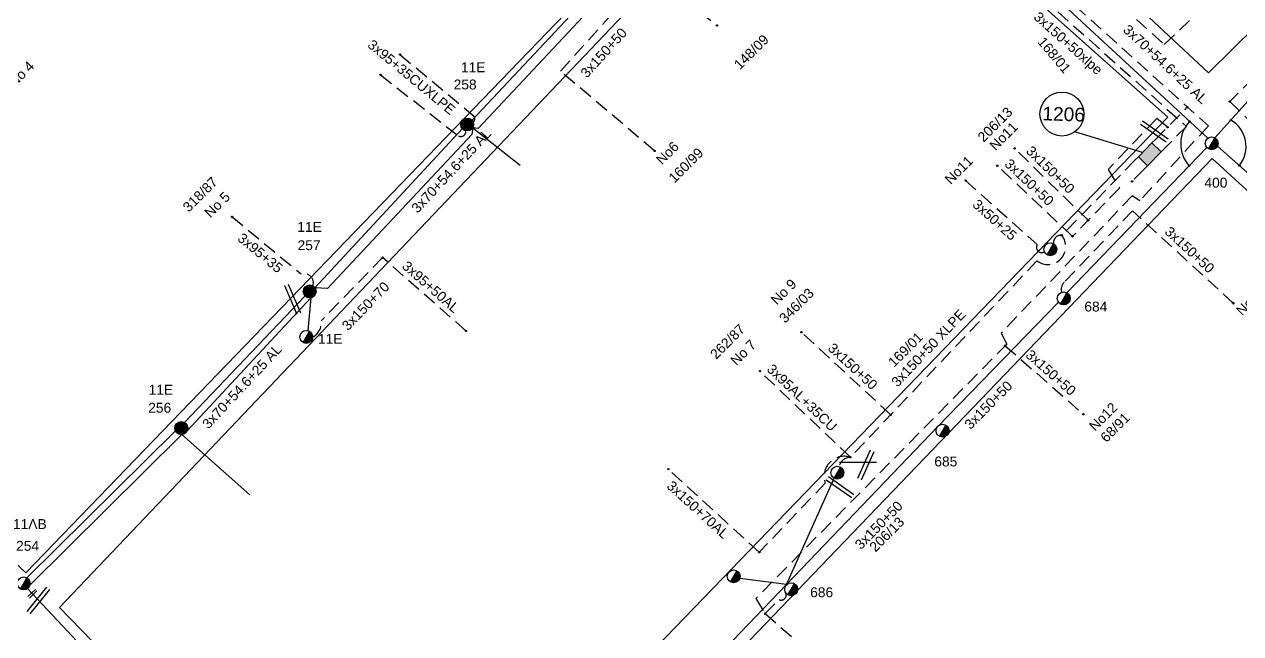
# Model space of a CAD drawing. Header units: millimetres. Extents: x 855 to 3091, y 750 to 2767.
# Drawn here: x 1065.1 to 1287.1, y 1040.2 to 1151.4 of the extents above; entities that cross this region are included whole.
import ezdxf
from ezdxf.enums import TextEntityAlignment as Align

# ---------------------------------------------------------------- set-up
doc = ezdxf.new("R2010")
doc.units = ezdxf.units.MM
doc.linetypes.add('DASHED', pattern=[19.05, 12.7, -6.35])
for name, color, linetype, lineweight in [('3x150+50', 7, 'Continuous', 30), ('3x150+50 XLPE', 7, 'SYN_LINE', 30), ('3x150+70', 7, 'Continuous', 30), ('3x150+70AL', 7, 'DASHED', 30), ('3x50+25', 7, 'Continuous', 30), ('3X50+35', 7, 'Continuous', 30), ('3x70+54.6+25 AL', 7, 'SYN_LINE', 30), ('3x95+35', 7, 'Continuous', 30), ('3x95+35CUXLPE', 7, 'Continuous', 30), ('3x95+50AL', 7, 'Continuous', 30), ('3x95AL+35CU', 7, 'Continuous', 30), ('4x50+16AL', 7, 'Continuous', 30), ('Υπόβαθρο ΔΕΗ', 7, 'Continuous', 30)]:
    doc.layers.add(name, color=color, linetype=linetype, lineweight=lineweight)
for name, color, linetype in [('Link Box 4 Διευθύνσεων', 7, 'Continuous'), ('TEXT ΚΑΛΩΔΙΩΝ', 7, 'Continuous'), ('Άγνωστα', 7, 'Continuous'), ('Μηχανική τομή', 7, 'Continuous'), ('Στύλος Ξύλινος', 7, 'Continuous'), ('Στύλος Ξύλινος @ 1', 7, 'Continuous'), ('Στύλος ΦΜ', 7, 'Continuous'), ('Στύλος ΦΜ @ 1', 7, 'Continuous'), ('Συνδέσεις', 7, 'Continuous'), ('Τομή', 7, 'Continuous')]:
    doc.layers.add(name, color=color, linetype=linetype)
doc.styles.add('arial', font='arial.ttf')
doc.styles.get("Standard").update_dxf_attribs({"font": 'arial.ttf'})
doc.linetypes.add('SYN_LINE', pattern='A,0.5,-0.0001,["/\\/\\/\\/",Standard,S=0.1,R=0,X=0,Y=-0.05],-0.25', length=0.7501)

# ---------------------------------------------------------------- blocks, each defined once
blk = doc.blocks.new('ΥΠΑΡΧΩΝ ΤΣΙΜΕΝΤΕΝΙΟΣ ΣΤΥΛΟΣ')
at = {"layer": 'Στύλος ΦΜ'}
blk.add_hatch(color=7, dxfattribs=at).paths.add_polyline_path([(-1.29, -2.28, 0.574793), (2.62, 0, 0.268822), (1.3, 2.27)])
at = {"layer": 'Στύλος ΦΜ', "color": 7}
blk.add_line((-1.29, -2.28), (1.3, 2.27), dxfattribs=at)
blk.add_circle((0, 0), 2.62, dxfattribs=at)
at = {"layer": 'Στύλος ΦΜ', "flags": 4}
for tag, p in [('ΑΡΙΘΜΟΣ', (-4.68, 8.05)), ('ΤΥΠΟΣ', (-4.91, 3.03))]:
    blk.add_attdef(tag, p, '', height=4, dxfattribs=at)
blk = doc.blocks.new('ΥΠΑΡΧΩΝ ΞΥΛΙΝΟΣ ΣΤΥΛΟΣ')
at = {"layer": 'Στύλος Ξύλινος'}
h = blk.add_hatch(color=7, dxfattribs=at)
h.paths.add_polyline_path([(-2.62, 0, 0.270008), (-1.29, -2.28), (1.3, 2.27, 0.576266)])
h.paths.add_polyline_path([(-1.29, -2.28, 0.574793), (2.62, 0, 0.268822), (1.3, 2.27)])
at = {"layer": 'Στύλος Ξύλινος', "color": 7}
blk.add_line((-1.29, -2.28), (1.3, 2.27), dxfattribs=at)
blk.add_circle((0, 0), 2.62, dxfattribs=at)
at = {"layer": 'Στύλος Ξύλινος', "flags": 4}
for tag, p in [('ΑΡΙΘΜΟΣ', (-4.91, 8.6)), ('ΤΥΠΟΣ', (-4.85, 3.39))]:
    blk.add_attdef(tag, p, '', height=4, dxfattribs=at)
blk = doc.blocks.new('LINK BOX 4 ΑΝΑΧΩΡΗΣΕΩΝ')
at = {"layer": 'Link Box 4 Διευθύνσεων', "ltscale": 40}
blk.add_hatch(color=256, dxfattribs=at).paths.add_polyline_path([(-3.54, 0), (-3.54, -4.67), (3.54, -4.67), (3.54, 0)])
for p, q in [((-3.54, 0), (-5.33, 0)), ((5.33, 0), (3.54, 0)), ((-3.54, -4.67), (-5.33, -4.67)), ((5.33, -4.67), (3.54, -4.67))]:
    blk.add_line(p, q, dxfattribs=at)
blk.add_lwpolyline([(-3.54, -4.67), (-3.54, 0), (3.54, 0), (3.54, -4.67)], close=True, dxfattribs=at)
blk = doc.blocks.new('ΜΗΧΑΝΙΚΗ ΤΟΜΗ')
at = {"layer": 'Μηχανική τομή', "ltscale": 40}
for p, q in [((-1.89, 0.78), (5.69, 0.78)), ((-1.89, -0.77), (5.69, -0.77))]:
    blk.add_line(p, q, dxfattribs=at)
blk = doc.blocks.new('ΤΟΜΗ')
at = {"layer": 'Τομή', "ltscale": 40}
for p, q in [((-5.68, 0), (17.06, 0)), ((-5.68, -2.77), (17.06, -2.77))]:
    blk.add_line(p, q, dxfattribs=at)
blk = doc.blocks.new('_ΣΥΝΔΕΣΗ')
at = {"layer": 'Συνδέσεις', "linetype": 'SYN_LINE', "ltscale": 40}
blk.add_hatch(color=256, dxfattribs=at).paths.add_polyline_path([(0.5, -0.01, 1), (-0.5, -0.01, 1)])
at = {"layer": 'Συνδέσεις'}
blk.add_circle((0, -0.01), 0.5, dxfattribs=at)

msp = doc.modelspace()

# ---------------------------------------------------------------- linework, layer by layer
at = {"layer": '3x150+50', "color": 2, "linetype": 'DASHED', "lineweight": -3, "ltscale": 0.2}
for points in [[(1203.67, 1190.68, 0.218904), (1211.07, 1191.66), (1241.61, 1164.44, 0.454454), (1245.19, 1161.25), (1277.17, 1132.75), (1273.18, 1128.72)], [(1267.78, 1126.57), (1254.44, 1112.88, 0.491023), (1252.93, 1111.36, -0.727492)]]:
    msp.add_lwpolyline(points, format="xyb", dxfattribs=at)
at = {"layer": '3x150+50', "color": 6, "linetype": 'DASHED', "lineweight": -3, "ltscale": 0.2}
for points in [[(1173.62, 1154.66, -0.542815), (1177.85, 1159.12), (1179.65, 1160.92), (1191.5, 1151.15)], [(1180.13, 1128.26), (1162.94, 1142.84), (1173.62, 1154.66, -0.263326), (1175.21, 1157.6, 23.193159)]]:
    msp.add_lwpolyline(points, format="xyb", dxfattribs=at)
at = {"layer": '3x150+50', "color": 1, "linetype": 'DASHED', "lineweight": -3, "ltscale": 0.2}
msp.add_lwpolyline([(1298.9, 1149, 0.357951), (1297.47, 1149.51), (1285.07, 1137.27)], format="xyb", dxfattribs=at)
at = {"layer": '3x150+50', "color": 133, "linetype": 'DASHED', "lineweight": -3, "ltscale": 0.2}
for points in [[(1273.73, 1132.59), (1271.75, 1134.17), (1262.89, 1124.91), (1264.94, 1121.5), (1256.39, 1112.68)], [(1259.23, 1115.61), (1245.82, 1128.74)], [(1256.39, 1112.68), (1242.66, 1125.58)], [(1244.42, 1093.04), (1198.6, 1046.62), (1200.31, 1043.86)], [(1244.13, 1092.74), (1258.39, 1080.22)], [(1200.31, 1043.86), (1215.44, 1030.75)]]:
    msp.add_lwpolyline(points, dxfattribs=at)
at = {"layer": '3x150+50', "color": 2, "linetype": 'DASHED', "lineweight": -3, "ltscale": 0.2}
for points in [[(1269.44, 1124.93), (1267.26, 1122.72)], [(1223.22, 1080.13), (1206.93, 1095.19)]]:
    msp.add_lwpolyline(points, dxfattribs=at)
at = {"layer": '3x150+50', "color": 85, "linetype": 'DASHED', "lineweight": -3, "ltscale": 0.2}
msp.add_lwpolyline([(1285.77, 1100.46), (1267.33, 1117.35), (1254.86, 1104.29, 0.258639), (1254.39, 1102.48, 62.517556)], format="xyb", dxfattribs=at)
at = {"layer": '3x150+50', "color": 133, "linetype": 'DASHED', "lineweight": -3, "ltscale": 0.2}
msp.add_lwpolyline([(1200.31, 1043.86), (1202.85, 1046.42, 0.755785), (1204, 1047.77, -0.507194)], format="xyb", dxfattribs=at)
at = {"layer": '3x150+50 XLPE', "color": 133, "linetype": 'DASHED', "lineweight": -3, "ltscale": 0.2}
for points in [[(1206.27, 1202.73), (1207.2, 1203.77), (1214.65, 1197.61), (1213.47, 1195.8), (1240.64, 1171.42), (1239.92, 1170.01), (1281.19, 1132.83), (1268.65, 1119.15), (1267.3, 1120.07), (1243.35, 1095.03), (1244.42, 1093.04)], [(1271.52, 1130.36), (1277.32, 1136.23)]]:
    msp.add_lwpolyline(points, dxfattribs=at)
at = {"layer": '3x150+50 XLPE', "color": 2, "linetype": 'DASHED', "lineweight": -3, "ltscale": 0.2}
for points in [[(1254.44, 1112.88, -0.883569), (1249.91, 1108.23), (1215.86, 1072.39, 0.62533), (1211.29, 1067.67), (1199.22, 1055.07)], [(1215.86, 1072.39, 0.334371), (1213.79, 1070.71, 3.386591)]]:
    msp.add_lwpolyline(points, format="xyb", dxfattribs=at)
at = {"layer": '3x150+70', "color": 6, "linetype": 'DASHED', "lineweight": -3, "ltscale": 0.2}
msp.add_lwpolyline([(1130.5, 1108.8), (1119.31, 1097.25, -0.312155), (1117.77, 1094.33)], format="xyb", dxfattribs=at)
at = {"layer": '3x150+70AL', "color": 2, "linetype": 'DASHED', "lineweight": -3, "ltscale": 0.2}
msp.add_lwpolyline([(1199.22, 1055.07), (1182.63, 1070.21)], dxfattribs=at)
at = {"layer": '3x50+25', "color": 2, "linetype": 'DASHED', "lineweight": -3, "ltscale": 0.2}
msp.add_lwpolyline([(1236.89, 1122.88), (1249.93, 1111.19, 0.776691), (1251.26, 1109.87, -156.953245)], format="xyb", dxfattribs=at)
at = {"layer": '3X50+35', "color": 1, "linetype": 'DASHED', "lineweight": -3, "ltscale": 0.2}
msp.add_lwpolyline([(1285.07, 1137.27), (1310.47, 1112.67), (1323.85, 1126.72)], dxfattribs=at)
at = {"layer": '3x70+54.6+25 AL', "color": 1, "linetype": 'SYN_LINE', "lineweight": -3, "ltscale": 15}
msp.add_lwpolyline([(1282.37, 1130.67), (1298.9, 1149), (1317.31, 1167.53), (1351.29, 1200.3)], dxfattribs=at)
at = {"layer": '3x70+54.6+25 AL', "color": 85, "linetype": 'SYN_LINE', "lineweight": -3, "ltscale": 15}
for points in [[(1209.04, 1195.95), (1244.55, 1164.38), (1281.06, 1130.58)], [(1280.9, 1128.87), (1255.37, 1102.39)], [(1253.83, 1100.68), (1231.79, 1078.01), (1204.23, 1049.17), (1179.07, 1022.98), (1157.01, 1000.73), (1136.14, 977.68)], [(1204.23, 1049.17), (1212.9, 1068.55)]]:
    msp.add_lwpolyline(points, dxfattribs=at)
at = {"layer": '3x70+54.6+25 AL', "color": 151, "linetype": 'SYN_LINE', "lineweight": -3, "ltscale": 15}
msp.add_lwpolyline([(1199.39, 1188.58), (1199.82, 1187.19), (1175.61, 1162.13), (1174.28, 1161.36), (1173.51, 1159.69), (1147.97, 1132.39), (1146.95, 1132.48), (1146.76, 1131.27), (1120.47, 1103.2), (1118.17, 1103.32)], dxfattribs=at)
at = {"layer": '3x70+54.6+25 AL', "color": 6, "linetype": 'SYN_LINE', "lineweight": -3, "ltscale": 15}
for points in [[(1172.27, 1160.98), (1146.83, 1133.86)], [(1145.05, 1132.32), (1118.17, 1103.32)], [(1117.44, 1101.49), (1116.88, 1095.49)]]:
    msp.add_lwpolyline(points, dxfattribs=at)
at = {"layer": '3x70+54.6+25 AL', "color": 151, "linetype": 'SYN_LINE', "lineweight": -3, "ltscale": 10}
msp.add_lwpolyline([(1146.95, 1132.48), (1155.6, 1125.7)], dxfattribs=at)
at = {"layer": '3x70+54.6+25 AL', "color": 133, "linetype": 'SYN_LINE', "lineweight": -3, "ltscale": 15}
for points in [[(1116.37, 1101.81), (1094.36, 1078.73)], [(1094.84, 1077.2), (1117.44, 1101.49)], [(1092.7, 1077.22), (1065.61, 1050.4)], [(1066.16, 1049.06), (1093.87, 1076.54)], [(1093.87, 1076.54), (1106.29, 1065.53)]]:
    msp.add_lwpolyline(points, dxfattribs=at)
at = {"layer": '3x70+54.6+25 AL', "color": 85, "linetype": 'SYN_LINE', "lineweight": -3, "ltscale": 10}
msp.add_lwpolyline([(1204.23, 1049.17), (1195.67, 1050.28)], dxfattribs=at)
at = {"layer": '3x70+54.6+25 AL', "color": 2, "linetype": 'SYN_LINE', "lineweight": -3, "ltscale": 15}
msp.add_lwpolyline([(1112.49, 1000.09), (1087.55, 1025.18), (1065.71, 1048.43)], dxfattribs=at)
at = {"layer": '3x95+35', "color": 85, "linetype": 'DASHED', "lineweight": -3, "ltscale": 0.2}
msp.add_lwpolyline([(1260.95, 1159.19, 0.860458), (1265.25, 1154.78), (1273.14, 1147.7), (1285.23, 1159.08)], format="xyb", dxfattribs=at)
at = {"layer": '3x95+35', "color": 6, "linetype": 'DASHED', "lineweight": -3, "ltscale": 0.2}
msp.add_lwpolyline([(1103.04, 1116.27), (1115.64, 1105.82, -0.616973), (1117.79, 1103.67, 11.293791)], format="xyb", dxfattribs=at)
at = {"layer": '3x95+35CUXLPE', "color": 151, "linetype": 'DASHED', "lineweight": -3, "ltscale": 0.2}
for points in [[(1133.67, 1145.83), (1147, 1134.78, -0.442833), (1147.06, 1133.46, 2.426399)], [(1130.13, 1142.14), (1144.37, 1131, 0.601983), (1145.7, 1131.93, 41.434094)]]:
    msp.add_lwpolyline(points, format="xyb", dxfattribs=at)
at = {"layer": '3x95+50AL', "color": 6, "linetype": 'DASHED', "lineweight": -3, "ltscale": 0.2}
msp.add_lwpolyline([(1145.72, 1095.45), (1130.5, 1108.8)], dxfattribs=at)
at = {"layer": '3x95AL+35CU', "color": 2, "linetype": 'DASHED', "lineweight": -3, "ltscale": 0.2}
msp.add_lwpolyline([(1215.86, 1072.39), (1199.35, 1088.1)], dxfattribs=at)
at = {"layer": '4x50+16AL', "color": 1, "linetype": 'Continuous', "lineweight": -3, "ltscale": 0.2}
msp.add_lwpolyline([(1344.98, 1071.77), (1326.31, 1089.6), (1305.85, 1108.76), (1282.84, 1129.14)], dxfattribs=at)
at = {"layer": 'Τομή', "lineweight": -3}
msp.add_lwpolyline([(1213.86, 1071.47), (1220.64, 1071.47)], dxfattribs=at)
at = {"layer": 'Υπόβαθρο ΔΕΗ', "lineweight": -3}
for points in [[(1281.22, 1142.52), (1219.57, 1200.03), (1341.76, 1326.31), (1407.15, 1266.71)], [(1205.51, 1196.48), (1143.77, 1253.34), (1006.17, 1107.25), (1065.4, 1051.33)], [(1210.4, 1190.92), (1273.79, 1134.42), (1129.64, 985.13), (1071.53, 1044.99)], [(1281.89, 1126.88), (1343.62, 1070.58), (1192.22, 920.52), (1137.64, 976.69)]]:
    msp.add_lwpolyline(points, close=True, dxfattribs=at)
msp.add_lwpolyline([(1269.16, 1127.96), (1256.81, 1131.75)], dxfattribs=at)
msp.add_circle((1254.46, 1134.99), 4, dxfattribs=at)
for centre, radius, start, end in [((1282.11, 1129.54), 5.98, 136.7299, 222.1071), ((1282.48, 1129.07), 5.58, 321.4423, 59.8551)]:
    msp.add_arc(centre, radius, start, end, dxfattribs=at)

# ---------------------------------------------------------------- block references
at = {"layer": 'Link Box 4 Διευθύνσεων', "lineweight": -3, "xscale": 0.4999999999999999, "yscale": 0.4999999999999999, "zscale": 0.4999999999999999, "rotation": 45.35850954141455}
msp.add_blockref('LINK BOX 4 ΑΝΑΧΩΡΗΣΕΩΝ', (1269.65, 1128.46), dxfattribs=at)
at = {"layer": 'Μηχανική τομή', "lineweight": -3, "xscale": 0.25, "yscale": 0.25, "zscale": 0.25, "rotation": 43.41164880186718}
msp.add_blockref('ΜΗΧΑΝΙΚΗ ΤΟΜΗ', (1066.28, 1047.16), dxfattribs=at)
at = {"layer": 'Στύλος Ξύλινος @ 1', "lineweight": -3, "ltscale": 40}
ref = msp.add_blockref('ΥΠΑΡΧΩΝ ΞΥΛΙΝΟΣ ΣΤΥΛΟΣ', (1145.94, 1133.09), dxfattribs=dict(at, xscale=0.4499999999998181, yscale=0.4499999999998181, zscale=0.4499999999998181))
ref.add_attrib('ΤΥΠΟΣ', '11E', (1144.79, 1142.62), dxfattribs={"layer": 'Στύλος Ξύλινος', "height": 1.8, "flags": 4})
ref.add_attrib('ΑΡΙΘΜΟΣ', '258', (1143.47, 1139.49), dxfattribs={"layer": 'Στύλος Ξύλινος', "height": 1.8, "flags": 4})
ref = msp.add_blockref('ΥΠΑΡΧΩΝ ΞΥΛΙΝΟΣ ΣΤΥΛΟΣ', (1117.2, 1102.64), dxfattribs=dict(at, xscale=0.4499999999998181, yscale=0.4499999999998181, zscale=0.4499999999998181))
ref.add_attrib('ΤΥΠΟΣ', '11E', (1114.94, 1113.51), dxfattribs={"layer": 'Στύλος Ξύλινος', "height": 1.8, "flags": 4})
ref.add_attrib('ΑΡΙΘΜΟΣ', '257', (1114.99, 1110.17), dxfattribs={"layer": 'Στύλος Ξύλινος', "height": 1.8, "flags": 4})
ref = msp.add_blockref('ΥΠΑΡΧΩΝ ΞΥΛΙΝΟΣ ΣΤΥΛΟΣ', (1093.77, 1077.71), dxfattribs=dict(at, xscale=0.4499999999998181, yscale=0.4499999999998181, zscale=0.4499999999998181))
ref.add_attrib('ΤΥΠΟΣ', '11E', (1087.8, 1083.81), dxfattribs={"layer": 'Στύλος Ξύλινος', "height": 1.8, "flags": 4})
ref.add_attrib('ΑΡΙΘΜΟΣ', '256', (1087.74, 1080.52), dxfattribs={"layer": 'Στύλος Ξύλινος', "height": 1.8, "flags": 4})
at = {"layer": 'Στύλος ΦΜ @ 1', "lineweight": -3, "ltscale": 40}
ref = msp.add_blockref('ΥΠΑΡΧΩΝ ΤΣΙΜΕΝΤΕΝΙΟΣ ΣΤΥΛΟΣ', (1281.78, 1129.65), dxfattribs=dict(at, xscale=0.4499999999998184, yscale=0.4499999999998184, zscale=0.4499999999998184))
ref.add_attrib('ΤΥΠΟΣ', '400', (1280.46, 1121.58), dxfattribs={"layer": 'Στύλος ΦΜ', "height": 1.8, "rotation": 360, "flags": 4})
at = {"layer": 'Στύλος ΦΜ @ 1', "lineweight": -3, "ltscale": 40, "xscale": 0.4499999999998183, "yscale": 0.4499999999998183, "zscale": 0.4499999999998183}
for p in [(1252.34, 1110.34), (1213.48, 1069.58), (1194.56, 1050.67)]:
    msp.add_blockref('ΥΠΑΡΧΩΝ ΤΣΙΜΕΝΤΕΝΙΟΣ ΣΤΥΛΟΣ', p, dxfattribs=at)
at = {"layer": 'Στύλος ΦΜ @ 1', "lineweight": -3, "ltscale": 40}
ref = msp.add_blockref('ΥΠΑΡΧΩΝ ΤΣΙΜΕΝΤΕΝΙΟΣ ΣΤΥΛΟΣ', (1254.79, 1101.37), dxfattribs=dict(at, xscale=0.4499999999998183, yscale=0.4499999999998183, zscale=0.4499999999998183))
ref.add_attrib('ΤΥΠΟΣ', '684', (1258.56, 1098.98), dxfattribs={"layer": 'Στύλος ΦΜ', "height": 1.8, "rotation": 360, "flags": 4})
ref = msp.add_blockref('ΥΠΑΡΧΩΝ ΤΣΙΜΕΝΤΕΝΙΟΣ ΣΤΥΛΟΣ', (1116.59, 1094.35), dxfattribs=dict(at, xscale=0.4499999999998187, yscale=0.4499999999998187, zscale=0.4499999999998187))
ref.add_attrib('ΤΥΠΟΣ', '11E', (1118.72, 1093.09), dxfattribs={"layer": 'Στύλος ΦΜ', "height": 1.8, "rotation": 360, "flags": 4})
ref = msp.add_blockref('ΥΠΑΡΧΩΝ ΤΣΙΜΕΝΤΕΝΙΟΣ ΣΤΥΛΟΣ', (1232.68, 1077.24), dxfattribs=dict(at, xscale=0.4499999999998183, yscale=0.4499999999998183, zscale=0.4499999999998183))
ref.add_attrib('ΤΥΠΟΣ', '685', (1231.18, 1070.72), dxfattribs={"layer": 'Στύλος ΦΜ', "height": 1.8, "rotation": 360, "flags": 4})
ref = msp.add_blockref('ΥΠΑΡΧΩΝ ΤΣΙΜΕΝΤΕΝΙΟΣ ΣΤΥΛΟΣ', (1065.02, 1049.38), dxfattribs=dict(at, xscale=0.4499999999998187, yscale=0.4499999999998187, zscale=0.4499999999998187))
ref.add_attrib('ΤΥΠΟΣ', '11ΛΒ', (1063.06, 1059.31), dxfattribs={"layer": 'Στύλος ΦΜ', "height": 1.8, "rotation": 360, "flags": 4})
ref.add_attrib('ΑΡΙΘΜΟΣ', '254', (1063.63, 1055.33), dxfattribs={"layer": 'Στύλος ΦΜ', "height": 1.8, "rotation": 360, "flags": 4})
ref = msp.add_blockref('ΥΠΑΡΧΩΝ ΤΣΙΜΕΝΤΕΝΙΟΣ ΣΤΥΛΟΣ', (1205.05, 1048.31), dxfattribs=dict(at, xscale=0.4499999999998183, yscale=0.4499999999998183, zscale=0.4499999999998183))
ref.add_attrib('ΤΥΠΟΣ', '686', (1208.52, 1046.86), dxfattribs={"layer": 'Στύλος ΦΜ', "height": 1.8, "rotation": 360, "flags": 4})
at = {"layer": 'Συνδέσεις', "lineweight": -3, "xscale": 0.25, "yscale": 0.25, "zscale": 0.25}
for p in [(1191.5, 1151.16), (1133.67, 1145.84), (1130.13, 1142.14), (1277.33, 1136.23), (1285.07, 1137.28), (1273.73, 1132.6), (1277.76, 1133.63), (1285.28, 1133.9), (1180.13, 1128.27), (1245.83, 1128.74), (1242.67, 1125.58), (1277.68, 1125.53), (1286.84, 1125.6), (1236.89, 1122.88), (1267.26, 1122.72), (1103.04, 1116.27), (1259.23, 1115.61), (1254.44, 1112.88), (1256.39, 1112.69), (1130.5, 1108.8), (1285.68, 1100.55), (1285.77, 1100.47), (1145.72, 1095.45), (1206.93, 1095.19), (1244.13, 1092.75), (1244.13, 1092.75), (1244.13, 1092.75), (1199.35, 1088.1), (1223.22, 1080.14), (1258.39, 1080.23), (1258.39, 1080.23), (1215.86, 1072.39), (1182.63, 1070.22), (1199.23, 1055.07), (1200.31, 1043.86)]:
    msp.add_blockref('_ΣΥΝΔΕΣΗ', p, dxfattribs=at)
at = {"layer": 'Τομή', "lineweight": -3}
for p, xscale, yscale, zscale, rotation in [((1272.29, 1130.68), 0.2499999999999999, 0.2499999999999999, 0.2499999999999999, 145.1725379253222), ((1114.38, 1099.72), 0.2499999999999871, 0.2499999999999871, 0.2499999999999871, 113.516405776912), ((1217.82, 1069.85), 0.2499999999999871, 0.2499999999999871, 0.2499999999999871, 65.92825613115536), ((1214.95, 1065.8), 0.2499999999999999, 0.2499999999999999, 0.2499999999999999, 145.1725379253222), ((1068.82, 1047.14), 0.2499999999999999, 0.2499999999999999, 0.2499999999999999, 230.9609594699491)]:
    msp.add_blockref('ΤΟΜΗ', p, dxfattribs=dict(at, xscale=xscale, yscale=yscale, zscale=zscale, rotation=rotation))

# ---------------------------------------------------------------- texts
at = {"layer": 'TEXT ΚΑΛΩΔΙΩΝ', "linetype": 'Continuous', "lineweight": -3, "ltscale": 0.2}
for s, rotation, p in [('3x150+50xlpe', 318.2906, (1255.62, 1147.92)), ('3x150+50', 47.8912, (1170.85, 1146.18)), ('3x70+54.6+25 AL', 317.208, (1273.36, 1144.09)), ('3x95+35CUXLPE', 320.3378, (1135.8, 1141.73)), ('3x70+54.6+25 AL', 46.8761, (1143.03, 1124.66)), ('3x150+50', 315.5859, (1252.36, 1124.85)), ('3x150+50', 316.7878, (1248.51, 1122.56)), ('3x50+25', 318.1161, (1242.21, 1115.7)), ('3x150+50', 317.5131, (1277.77, 1110.24)), ('3x95+35', 320.3511, (1108.19, 1109.66)), ('3x95+50AL', 318.7404, (1139.3, 1103.48)), ('3x150+70', 45.9067, (1127.4, 1099.97)), ('3x150+50 XLPE', 46.465, (1230.1, 1092.32)), ('3x70+54.6+25 AL', 47.0578, (1104.84, 1085.31)), ('3x150+50', 317.2595, (1216.29, 1088.98)), ('3x150+50', 318.7101, (1252.45, 1087.84)), ('3x95AL+35CU', 316.4296, (1207.04, 1083.26)), ('3x150+50', 45.3636, (1241.04, 1081.92)), ('3x150+70AL', 317.6194, (1188.05, 1062.83)), ('3x150+50', 45.3636, (1221.03, 1060.01))]:
    msp.add_text(s, height=1.8, rotation=rotation, dxfattribs=at).set_placement(p, align=Align.MIDDLE_CENTER)
at = {"layer": 'Άγνωστα', "lineweight": -3, "ltscale": 40, "char_height": 1.8, "width": 12.7137, "attachment_point": 1, "style": 'arial'}
for s, insert, rotation in [('148/09', (1194.42, 1144.24), 44.9821), ('168/01', (1251.27, 1149.27), 310.1682), ('No 4', (1062.07, 1141.08), 44.9821), ('206/13', (1238.9, 1131.02), 44.9821), ('No11', (1241.05, 1129.48), 44.9821), ('No6', (1180.2, 1126.9), 44.9821), ('160/99', (1182.49, 1123.57), 44.9821), ('No11', (1232.88, 1123.31), 44.9821), ('318/87', (1093.86, 1118.26), 44.9821), ('No 5', (1097.82, 1117.22), 44.9821), ('No 9', (1201.17, 1101.33), 44.9821), ('346/03', (1202.67, 1097.99), 44.9821), ('No 12', (1286.06, 1099.37), 44.9821), ('262/87', (1190.09, 1091.41), 44.9821), ('169/01', (1222.56, 1089.96), 44.9821), ('No 7', (1193.79, 1090.26), 44.9821), ('No12', (1259.23, 1078.3), 44.9821), ('68/91', (1261.3, 1076.24), 44.9821), ('206/13', (1219.15, 1056.26), 44.9821)]:
    msp.add_mtext(s, dxfattribs=dict(at, insert=insert, rotation=rotation))
at = {"layer": 'Άγνωστα', "lineweight": -3, "insert": (1250.94, 1136.36), "char_height": 2.5, "width": 13.4112, "attachment_point": 1, "rotation": 358.1643}
msp.add_mtext('1206', dxfattribs=at)

doc.saveas('drawing.dxf')
